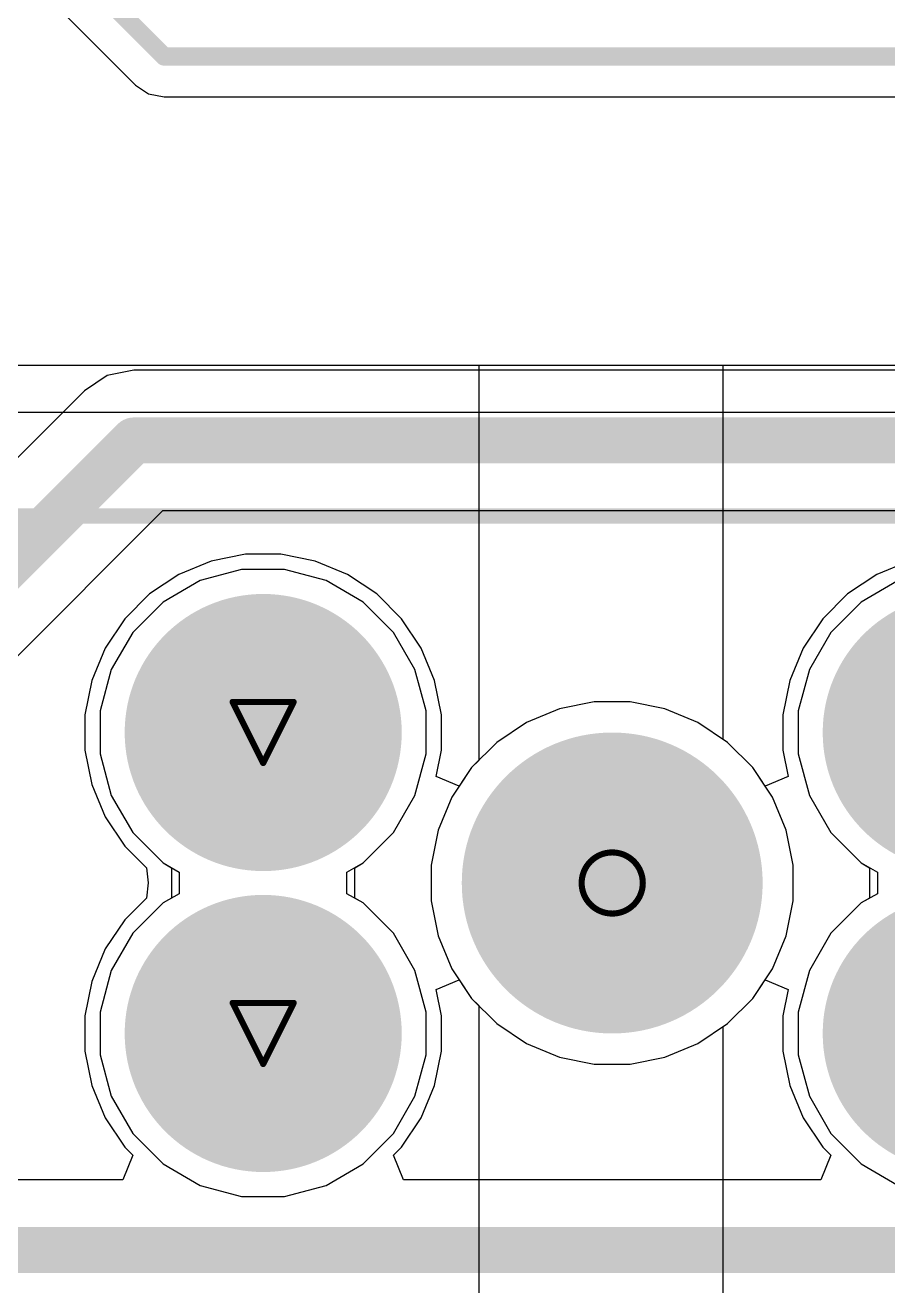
# Model space of a CAD drawing. Header units: inches. Extents: x 0 to 5379, y 0 to 5429.
# Drawn here: x 90.21 to 97.38, y 189.88 to 200.35 of the extents above; entities that cross this region are included whole.
import ezdxf

# ---------------------------------------------------------------- set-up
doc = ezdxf.new("R2010")
doc.units = ezdxf.units.IN
for name, color, linetype in [('Bottom Layer', 5, 'Continuous'), ('Bottom Solder', 6, 'Continuous'), ('Drill Drawing', 1, 'Continuous'), ('GND01', 16, 'Continuous'), ('GND02', 76, 'Continuous'), ('Multi-Layer', 9, 'Continuous'), ('Pad Holes', 156, 'Continuous'), ('PWR', 156, 'Continuous'), ('SIG 01', 90, 'Continuous'), ('Top Layer', 1, 'Continuous'), ('Top Overlay', 2, 'Continuous'), ('Top Solder', 216, 'Continuous')]:
    doc.layers.add(name, color=color, linetype=linetype)

# ---------------------------------------------------------------- blocks, each defined once
blk = doc.blocks.new('178_6165_0002_829')
at = {"layer": 'Bottom Layer'}
h = blk.add_hatch(color=5, dxfattribs=at)
edge = h.paths.add_edge_path()
edge.add_arc((-2.9, 1.25), 1.1, 0, 360)
h = blk.add_hatch(color=5, dxfattribs=at)
edge = h.paths.add_edge_path()
edge.add_arc((2.9, 1.25), 1.1, 0, 360)
h = blk.add_hatch(color=5, dxfattribs=at)
edge = h.paths.add_edge_path()
edge.add_arc((-2.9, -1.25), 1.1, 0, 360)
h = blk.add_hatch(color=5, dxfattribs=at)
edge = h.paths.add_edge_path()
edge.add_arc((2.9, -1.25), 1.1, 0, 360)
at = {"layer": 'Bottom Solder'}
h = blk.add_hatch(color=6, dxfattribs=at)
edge = h.paths.add_edge_path()
edge.add_arc((-2.9, 1.25), 1.151, 0, 360)
h = blk.add_hatch(color=6, dxfattribs=at)
edge = h.paths.add_edge_path()
edge.add_arc((2.9, 1.25), 1.151, 0, 360)
h = blk.add_hatch(color=6, dxfattribs=at)
edge = h.paths.add_edge_path()
edge.add_arc((0, 0), 0.102, 0, 360)
h = blk.add_hatch(color=6, dxfattribs=at)
edge = h.paths.add_edge_path()
edge.add_arc((-2.9, -1.25), 1.151, 0, 360)
h = blk.add_hatch(color=6, dxfattribs=at)
edge = h.paths.add_edge_path()
edge.add_arc((2.9, -1.25), 1.151, 0, 360)
at = {"layer": 'GND01'}
h = blk.add_hatch(color=16, dxfattribs=at)
edge = h.paths.add_edge_path()
edge.add_arc((-2.9, 1.25), 1.1, 0, 360)
h = blk.add_hatch(color=16, dxfattribs=at)
edge = h.paths.add_edge_path()
edge.add_arc((2.9, 1.25), 1.1, 0, 360)
h = blk.add_hatch(color=16, dxfattribs=at)
edge = h.paths.add_edge_path()
edge.add_arc((-2.9, -1.25), 1.1, 0, 360)
h = blk.add_hatch(color=16, dxfattribs=at)
edge = h.paths.add_edge_path()
edge.add_arc((2.9, -1.25), 1.1, 0, 360)
at = {"layer": 'GND02'}
h = blk.add_hatch(color=76, dxfattribs=at)
edge = h.paths.add_edge_path()
edge.add_arc((-2.9, 1.25), 1.1, 0, 360)
h = blk.add_hatch(color=76, dxfattribs=at)
edge = h.paths.add_edge_path()
edge.add_arc((2.9, 1.25), 1.1, 0, 360)
h = blk.add_hatch(color=76, dxfattribs=at)
edge = h.paths.add_edge_path()
edge.add_arc((-2.9, -1.25), 1.1, 0, 360)
h = blk.add_hatch(color=76, dxfattribs=at)
edge = h.paths.add_edge_path()
edge.add_arc((2.9, -1.25), 1.1, 0, 360)
at = {"layer": 'Multi-Layer'}
h = blk.add_hatch(color=9, dxfattribs=at)
edge = h.paths.add_edge_path()
edge.add_arc((-2.9, 1.25), 1.1, 0, 360)
h = blk.add_hatch(color=9, dxfattribs=at)
edge = h.paths.add_edge_path()
edge.add_arc((2.9, 1.25), 1.1, 0, 360)
h = blk.add_hatch(color=9, dxfattribs=at)
edge = h.paths.add_edge_path()
edge.add_arc((-2.9, -1.25), 1.1, 0, 360)
h = blk.add_hatch(color=9, dxfattribs=at)
edge = h.paths.add_edge_path()
edge.add_arc((2.9, -1.25), 1.1, 0, 360)
at = {"layer": 'Pad Holes'}
h = blk.add_hatch(color=7, dxfattribs=at)
edge = h.paths.add_edge_path()
edge.add_arc((-2.9, 1.25), 0.75, 0, 360)
h = blk.add_hatch(color=7, dxfattribs=at)
edge = h.paths.add_edge_path()
edge.add_arc((2.9, 1.25), 0.75, 0, 360)
h = blk.add_hatch(color=7, dxfattribs=at)
edge = h.paths.add_edge_path()
edge.add_arc((0, 0), 1.25, 0, 360)
h = blk.add_hatch(color=7, dxfattribs=at)
edge = h.paths.add_edge_path()
edge.add_arc((-2.9, -1.25), 0.75, 0, 360)
h = blk.add_hatch(color=7, dxfattribs=at)
edge = h.paths.add_edge_path()
edge.add_arc((2.9, -1.25), 0.75, 0, 360)
at = {"layer": 'PWR'}
h = blk.add_hatch(color=156, dxfattribs=at)
edge = h.paths.add_edge_path()
edge.add_arc((-2.9, 1.25), 1.1, 0, 360)
h = blk.add_hatch(color=156, dxfattribs=at)
edge = h.paths.add_edge_path()
edge.add_arc((2.9, 1.25), 1.1, 0, 360)
h = blk.add_hatch(color=156, dxfattribs=at)
edge = h.paths.add_edge_path()
edge.add_arc((-2.9, -1.25), 1.1, 0, 360)
h = blk.add_hatch(color=156, dxfattribs=at)
edge = h.paths.add_edge_path()
edge.add_arc((2.9, -1.25), 1.1, 0, 360)
at = {"layer": 'SIG 01'}
h = blk.add_hatch(color=90, dxfattribs=at)
edge = h.paths.add_edge_path()
edge.add_arc((-2.9, 1.25), 1.1, 0, 360)
h = blk.add_hatch(color=90, dxfattribs=at)
edge = h.paths.add_edge_path()
edge.add_arc((2.9, 1.25), 1.1, 0, 360)
h = blk.add_hatch(color=90, dxfattribs=at)
edge = h.paths.add_edge_path()
edge.add_arc((-2.9, -1.25), 1.1, 0, 360)
h = blk.add_hatch(color=90, dxfattribs=at)
edge = h.paths.add_edge_path()
edge.add_arc((2.9, -1.25), 1.1, 0, 360)
at = {"layer": 'Top Layer'}
h = blk.add_hatch(color=1, dxfattribs=at)
edge = h.paths.add_edge_path()
edge.add_arc((-2.9, 1.25), 1.1, 0, 360)
h = blk.add_hatch(color=1, dxfattribs=at)
edge = h.paths.add_edge_path()
edge.add_arc((2.9, 1.25), 1.1, 0, 360)
h = blk.add_hatch(color=1, dxfattribs=at)
edge = h.paths.add_edge_path()
edge.add_arc((-2.9, -1.25), 1.1, 0, 360)
h = blk.add_hatch(color=1, dxfattribs=at)
edge = h.paths.add_edge_path()
edge.add_arc((2.9, -1.25), 1.1, 0, 360)
at = {"layer": 'Top Solder'}
h = blk.add_hatch(color=216, dxfattribs=at)
edge = h.paths.add_edge_path()
edge.add_arc((-2.9, 1.25), 1.151, 0, 360)
h = blk.add_hatch(color=216, dxfattribs=at)
edge = h.paths.add_edge_path()
edge.add_arc((2.9, 1.25), 1.151, 0, 360)
h = blk.add_hatch(color=216, dxfattribs=at)
edge = h.paths.add_edge_path()
edge.add_arc((0, 0), 0.102, 0, 360)
h = blk.add_hatch(color=216, dxfattribs=at)
edge = h.paths.add_edge_path()
edge.add_arc((-2.9, -1.25), 1.151, 0, 360)
h = blk.add_hatch(color=216, dxfattribs=at)
edge = h.paths.add_edge_path()
edge.add_arc((2.9, -1.25), 1.151, 0, 360)
at = {"layer": 'Top Overlay'}
for points in [[(10.033, 3.048, 0.127, 0.127, 0), (-10.033, 3.048, 0.127, 0.127, 0)], [(10.033, -3.048, 0.127, 0.127, 0), (-10.033, -3.048, 0.127, 0.127, 0)]]:
    blk.add_lwpolyline(points, format="xyseb", dxfattribs=at)

msp = doc.modelspace()

# ---------------------------------------------------------------- linework, layer by layer
at = {"layer": 'Bottom Layer'}
for p, q in [((92.01, 195.833), (91.666, 195.741)), ((92.367, 195.833), (92.01, 195.833)), ((92.711, 195.741), (92.367, 195.833)), ((91.666, 195.741), (91.357, 195.563)), ((93.02, 195.563), (92.711, 195.741)), ((97.466, 195.741), (97.157, 195.563)), ((91.357, 195.563), (91.105, 195.311)), ((93.272, 195.311), (93.02, 195.563)), ((97.157, 195.563), (96.905, 195.311)), ((91.105, 195.311), (90.927, 195.002)), ((93.45, 195.002), (93.272, 195.311)), ((96.905, 195.311), (96.727, 195.002)), ((90.927, 195.002), (90.835, 194.658)), ((93.543, 194.658), (93.45, 195.002)), ((96.727, 195.002), (96.635, 194.658)), ((94.65, 194.675), (94.376, 194.562)), ((94.94, 194.733), (94.65, 194.675)), ((95.237, 194.733), (94.94, 194.733)), ((95.527, 194.675), (95.237, 194.733)), ((95.801, 194.562), (95.527, 194.675)), ((90.835, 194.658), (90.835, 194.301)), ((93.543, 194.301), (93.543, 194.658)), ((96.635, 194.658), (96.635, 194.301)), ((94.376, 194.562), (94.13, 194.397)), ((96.047, 194.397), (95.801, 194.562)), ((94.13, 194.397), (93.92, 194.188)), ((96.257, 194.188), (96.047, 194.397)), ((90.835, 194.301), (90.927, 193.957)), ((93.45, 193.957), (93.543, 194.301)), ((96.635, 194.301), (96.727, 193.957)), ((93.92, 194.188), (93.756, 193.941)), ((96.421, 193.941), (96.257, 194.188)), ((90.927, 193.957), (91.105, 193.648)), ((93.272, 193.648), (93.45, 193.957)), ((93.756, 193.941), (93.642, 193.668)), ((96.535, 193.668), (96.421, 193.941)), ((96.727, 193.957), (96.905, 193.648)), ((91.105, 193.648), (91.357, 193.396)), ((93.02, 193.396), (93.272, 193.648)), ((93.642, 193.668), (93.585, 193.377)), ((96.593, 193.377), (96.535, 193.668)), ((96.905, 193.648), (97.157, 193.396)), ((91.357, 193.396), (91.492, 193.318)), ((91.492, 193.318), (91.492, 193.14)), ((92.885, 193.318), (93.02, 193.396)), ((92.885, 193.14), (92.885, 193.318)), ((93.585, 193.377), (93.585, 193.081)), ((96.593, 193.081), (96.593, 193.377)), ((97.157, 193.396), (97.292, 193.318)), ((97.292, 193.318), (97.292, 193.14)), ((91.492, 193.14), (91.357, 193.063)), ((93.02, 193.063), (92.885, 193.14)), ((97.292, 193.14), (97.157, 193.063)), ((91.357, 193.063), (91.105, 192.811)), ((93.272, 192.811), (93.02, 193.063)), ((93.585, 193.081), (93.642, 192.79)), ((96.535, 192.79), (96.593, 193.081)), ((97.157, 193.063), (96.905, 192.811)), ((91.105, 192.811), (90.927, 192.502)), ((93.45, 192.502), (93.272, 192.811)), ((93.642, 192.79), (93.756, 192.517)), ((96.421, 192.517), (96.535, 192.79)), ((96.905, 192.811), (96.727, 192.502)), ((90.927, 192.502), (90.835, 192.157)), ((93.543, 192.157), (93.45, 192.502)), ((93.756, 192.517), (93.92, 192.27)), ((96.257, 192.27), (96.421, 192.517)), ((96.727, 192.502), (96.635, 192.157)), ((93.92, 192.27), (94.13, 192.061)), ((96.047, 192.061), (96.257, 192.27)), ((90.835, 192.157), (90.835, 191.801)), ((93.543, 191.801), (93.543, 192.157)), ((94.13, 192.061), (94.376, 191.896)), ((95.801, 191.896), (96.047, 192.061)), ((96.635, 192.157), (96.635, 191.801)), ((94.376, 191.896), (94.65, 191.783)), ((95.527, 191.783), (95.801, 191.896)), ((90.835, 191.801), (90.927, 191.457)), ((93.45, 191.457), (93.543, 191.801)), ((94.65, 191.783), (94.94, 191.725)), ((95.237, 191.725), (95.527, 191.783)), ((96.635, 191.801), (96.727, 191.457)), ((94.94, 191.725), (95.237, 191.725)), ((90.927, 191.457), (91.105, 191.148)), ((93.272, 191.148), (93.45, 191.457)), ((96.727, 191.457), (96.905, 191.148)), ((91.105, 191.148), (91.357, 190.896)), ((93.02, 190.896), (93.272, 191.148)), ((96.905, 191.148), (97.157, 190.896)), ((91.357, 190.896), (91.666, 190.717)), ((92.711, 190.717), (93.02, 190.896)), ((97.157, 190.896), (97.466, 190.717)), ((91.666, 190.717), (92.01, 190.625)), ((92.367, 190.625), (92.711, 190.717)), ((92.01, 190.625), (92.367, 190.625))]:
    msp.add_line(p, q, dxfattribs=at)
at = {"layer": 'Drill Drawing'}
for points in [[(91.935, 194.733, 0.0508, 0.0508, 0), (92.443, 194.733, 0.0508, 0.0508, 0)], [(91.935, 194.733, 0.0508, 0.0508, 0), (92.189, 194.225, 0.0508, 0.0508, 0)], [(92.189, 194.225, 0.0508, 0.0508, 0), (92.443, 194.733, 0.0508, 0.0508, 0)], [(91.935, 192.233, 0.0508, 0.0508, 0), (92.443, 192.233, 0.0508, 0.0508, 0)], [(91.935, 192.233, 0.0508, 0.0508, 0), (92.189, 191.725, 0.0508, 0.0508, 0)], [(92.189, 191.725, 0.0508, 0.0508, 0), (92.443, 192.233, 0.0508, 0.0508, 0)]]:
    msp.add_lwpolyline(points, format="xyseb", dxfattribs=at)
for points in [[(91.922, 194.733, 0.0254, 0.0254, 1), (91.947, 194.733, 0.0254, 0.0254, 1)], [(91.922, 194.733, 0.0254, 0.0254, 1), (91.947, 194.733, 0.0254, 0.0254, 1)], [(92.43, 194.733, 0.0254, 0.0254, 1), (92.455, 194.733, 0.0254, 0.0254, 1)], [(92.43, 194.733, 0.0254, 0.0254, 1), (92.455, 194.733, 0.0254, 0.0254, 1)], [(92.176, 194.225, 0.0254, 0.0254, 1), (92.201, 194.225, 0.0254, 0.0254, 1)], [(92.176, 194.225, 0.0254, 0.0254, 1), (92.201, 194.225, 0.0254, 0.0254, 1)], [(95.343, 193.229, 0.0508, 0.0508, 1), (94.835, 193.229, 0.0508, 0.0508, 1)], [(94.822, 193.229, 0.0254, 0.0254, 1), (94.847, 193.229, 0.0254, 0.0254, 1)], [(95.33, 193.229, 0.0254, 0.0254, 1), (95.355, 193.229, 0.0254, 0.0254, 1)], [(91.922, 192.233, 0.0254, 0.0254, 1), (91.947, 192.233, 0.0254, 0.0254, 1)], [(91.922, 192.233, 0.0254, 0.0254, 1), (91.947, 192.233, 0.0254, 0.0254, 1)], [(92.43, 192.233, 0.0254, 0.0254, 1), (92.455, 192.233, 0.0254, 0.0254, 1)], [(92.43, 192.233, 0.0254, 0.0254, 1), (92.455, 192.233, 0.0254, 0.0254, 1)], [(92.176, 191.725, 0.0254, 0.0254, 1), (92.201, 191.725, 0.0254, 0.0254, 1)], [(92.176, 191.725, 0.0254, 0.0254, 1), (92.201, 191.725, 0.0254, 0.0254, 1)]]:
    msp.add_lwpolyline(points, format="xyseb", close=True, dxfattribs=at)
at = {"layer": 'GND01'}
for p, q in [((92.01, 195.833), (91.666, 195.741)), ((92.367, 195.833), (92.01, 195.833)), ((92.711, 195.741), (92.367, 195.833)), ((91.666, 195.741), (91.357, 195.563)), ((93.02, 195.563), (92.711, 195.741)), ((97.466, 195.741), (97.157, 195.563)), ((91.357, 195.563), (91.105, 195.311)), ((93.272, 195.311), (93.02, 195.563)), ((97.157, 195.563), (96.905, 195.311)), ((91.105, 195.311), (90.927, 195.002)), ((93.45, 195.002), (93.272, 195.311)), ((96.905, 195.311), (96.727, 195.002)), ((90.927, 195.002), (90.835, 194.658)), ((93.543, 194.658), (93.45, 195.002)), ((96.727, 195.002), (96.635, 194.658)), ((94.65, 194.675), (94.376, 194.562)), ((94.94, 194.733), (94.65, 194.675)), ((95.237, 194.733), (94.94, 194.733)), ((95.527, 194.675), (95.237, 194.733)), ((95.801, 194.562), (95.527, 194.675)), ((90.835, 194.658), (90.835, 194.301)), ((93.543, 194.301), (93.543, 194.658)), ((96.635, 194.658), (96.635, 194.301)), ((94.376, 194.562), (94.13, 194.397)), ((96.047, 194.397), (95.801, 194.562)), ((94.13, 194.397), (93.92, 194.188)), ((96.257, 194.188), (96.047, 194.397)), ((90.835, 194.301), (90.927, 193.957)), ((93.45, 193.957), (93.543, 194.301)), ((96.635, 194.301), (96.727, 193.957)), ((93.92, 194.188), (93.756, 193.941)), ((96.421, 193.941), (96.257, 194.188)), ((90.927, 193.957), (91.105, 193.648)), ((93.272, 193.648), (93.45, 193.957)), ((93.756, 193.941), (93.642, 193.668)), ((96.535, 193.668), (96.421, 193.941)), ((96.727, 193.957), (96.905, 193.648)), ((91.105, 193.648), (91.357, 193.396)), ((93.02, 193.396), (93.272, 193.648)), ((93.642, 193.668), (93.585, 193.377)), ((96.593, 193.377), (96.535, 193.668)), ((96.905, 193.648), (97.157, 193.396)), ((91.357, 193.396), (91.426, 193.356)), ((91.426, 193.356), (91.426, 193.102)), ((92.951, 193.356), (93.02, 193.396)), ((92.951, 193.102), (92.951, 193.356)), ((93.585, 193.377), (93.585, 193.081)), ((96.593, 193.081), (96.593, 193.377)), ((97.157, 193.396), (97.226, 193.356)), ((97.226, 193.356), (97.226, 193.102)), ((91.426, 193.102), (91.357, 193.063)), ((93.02, 193.063), (92.951, 193.102)), ((97.226, 193.102), (97.157, 193.063)), ((91.357, 193.063), (91.105, 192.811)), ((93.272, 192.811), (93.02, 193.063)), ((93.585, 193.081), (93.642, 192.79)), ((96.535, 192.79), (96.593, 193.081)), ((97.157, 193.063), (96.905, 192.811)), ((91.105, 192.811), (90.927, 192.502)), ((93.45, 192.502), (93.272, 192.811)), ((93.642, 192.79), (93.756, 192.517)), ((96.421, 192.517), (96.535, 192.79)), ((96.905, 192.811), (96.727, 192.502)), ((90.927, 192.502), (90.835, 192.157)), ((93.543, 192.157), (93.45, 192.502)), ((93.756, 192.517), (93.92, 192.27)), ((96.257, 192.27), (96.421, 192.517)), ((96.727, 192.502), (96.635, 192.157)), ((93.92, 192.27), (94.13, 192.061)), ((96.047, 192.061), (96.257, 192.27)), ((90.835, 192.157), (90.835, 191.801)), ((93.543, 191.801), (93.543, 192.157)), ((94.13, 192.061), (94.376, 191.896)), ((95.801, 191.896), (96.047, 192.061)), ((96.635, 192.157), (96.635, 191.801)), ((94.376, 191.896), (94.65, 191.783)), ((95.527, 191.783), (95.801, 191.896)), ((90.835, 191.801), (90.927, 191.457)), ((93.45, 191.457), (93.543, 191.801)), ((94.65, 191.783), (94.94, 191.725)), ((95.237, 191.725), (95.527, 191.783)), ((96.635, 191.801), (96.727, 191.457)), ((94.94, 191.725), (95.237, 191.725)), ((90.927, 191.457), (91.105, 191.148)), ((93.272, 191.148), (93.45, 191.457)), ((96.727, 191.457), (96.905, 191.148)), ((91.105, 191.148), (91.357, 190.896)), ((93.02, 190.896), (93.272, 191.148)), ((96.905, 191.148), (97.157, 190.896)), ((91.357, 190.896), (91.666, 190.717)), ((92.711, 190.717), (93.02, 190.896)), ((97.157, 190.896), (97.466, 190.717)), ((91.666, 190.717), (92.01, 190.625)), ((92.367, 190.625), (92.711, 190.717)), ((92.01, 190.625), (92.367, 190.625))]:
    msp.add_line(p, q, dxfattribs=at)
at = {"layer": 'GND02'}
for p, q in [((92.01, 195.833), (91.666, 195.741)), ((92.367, 195.833), (92.01, 195.833)), ((92.711, 195.741), (92.367, 195.833)), ((91.666, 195.741), (91.357, 195.563)), ((93.02, 195.563), (92.711, 195.741)), ((97.466, 195.741), (97.157, 195.563)), ((91.357, 195.563), (91.105, 195.311)), ((93.272, 195.311), (93.02, 195.563)), ((97.157, 195.563), (96.905, 195.311)), ((91.105, 195.311), (90.927, 195.002)), ((93.45, 195.002), (93.272, 195.311)), ((96.905, 195.311), (96.727, 195.002)), ((90.927, 195.002), (90.835, 194.658)), ((93.543, 194.658), (93.45, 195.002)), ((96.727, 195.002), (96.635, 194.658)), ((94.65, 194.675), (94.376, 194.562)), ((94.94, 194.733), (94.65, 194.675)), ((95.237, 194.733), (94.94, 194.733)), ((95.527, 194.675), (95.237, 194.733)), ((95.801, 194.562), (95.527, 194.675)), ((90.835, 194.658), (90.835, 194.301)), ((93.543, 194.301), (93.543, 194.658)), ((96.635, 194.658), (96.635, 194.301)), ((94.376, 194.562), (94.13, 194.397)), ((96.047, 194.397), (95.801, 194.562)), ((94.13, 194.397), (93.92, 194.188)), ((96.257, 194.188), (96.047, 194.397)), ((90.835, 194.301), (90.927, 193.957)), ((93.45, 193.957), (93.543, 194.301)), ((96.635, 194.301), (96.727, 193.957)), ((93.92, 194.188), (93.756, 193.941)), ((96.421, 193.941), (96.257, 194.188)), ((90.927, 193.957), (91.105, 193.648)), ((93.272, 193.648), (93.45, 193.957)), ((93.756, 193.941), (93.642, 193.668)), ((96.535, 193.668), (96.421, 193.941)), ((96.727, 193.957), (96.905, 193.648)), ((91.105, 193.648), (91.357, 193.396)), ((93.02, 193.396), (93.272, 193.648)), ((93.642, 193.668), (93.585, 193.377)), ((96.593, 193.377), (96.535, 193.668)), ((96.905, 193.648), (97.157, 193.396)), ((91.357, 193.396), (91.426, 193.356)), ((91.426, 193.356), (91.426, 193.102)), ((92.951, 193.356), (93.02, 193.396)), ((92.951, 193.102), (92.951, 193.356)), ((93.585, 193.377), (93.585, 193.081)), ((96.593, 193.081), (96.593, 193.377)), ((97.157, 193.396), (97.226, 193.356)), ((97.226, 193.356), (97.226, 193.102)), ((91.426, 193.102), (91.357, 193.063)), ((93.02, 193.063), (92.951, 193.102)), ((97.226, 193.102), (97.157, 193.063)), ((91.357, 193.063), (91.105, 192.811)), ((93.272, 192.811), (93.02, 193.063)), ((93.585, 193.081), (93.642, 192.79)), ((96.535, 192.79), (96.593, 193.081)), ((97.157, 193.063), (96.905, 192.811)), ((91.105, 192.811), (90.927, 192.502)), ((93.45, 192.502), (93.272, 192.811)), ((93.642, 192.79), (93.756, 192.517)), ((96.421, 192.517), (96.535, 192.79)), ((96.905, 192.811), (96.727, 192.502)), ((90.927, 192.502), (90.835, 192.157)), ((93.543, 192.157), (93.45, 192.502)), ((93.756, 192.517), (93.92, 192.27)), ((96.257, 192.27), (96.421, 192.517)), ((96.727, 192.502), (96.635, 192.157)), ((93.92, 192.27), (94.13, 192.061)), ((96.047, 192.061), (96.257, 192.27)), ((90.835, 192.157), (90.835, 191.801)), ((93.543, 191.801), (93.543, 192.157)), ((94.13, 192.061), (94.376, 191.896)), ((95.801, 191.896), (96.047, 192.061)), ((96.635, 192.157), (96.635, 191.801)), ((94.376, 191.896), (94.65, 191.783)), ((95.527, 191.783), (95.801, 191.896)), ((90.835, 191.801), (90.927, 191.457)), ((93.45, 191.457), (93.543, 191.801)), ((94.65, 191.783), (94.94, 191.725)), ((95.237, 191.725), (95.527, 191.783)), ((96.635, 191.801), (96.727, 191.457)), ((94.94, 191.725), (95.237, 191.725)), ((90.927, 191.457), (91.105, 191.148)), ((93.272, 191.148), (93.45, 191.457)), ((96.727, 191.457), (96.905, 191.148)), ((91.105, 191.148), (91.357, 190.896)), ((93.02, 190.896), (93.272, 191.148)), ((96.905, 191.148), (97.157, 190.896)), ((91.357, 190.896), (91.666, 190.717)), ((92.711, 190.717), (93.02, 190.896)), ((97.157, 190.896), (97.466, 190.717)), ((91.666, 190.717), (92.01, 190.625)), ((92.367, 190.625), (92.711, 190.717)), ((92.01, 190.625), (92.367, 190.625))]:
    msp.add_line(p, q, dxfattribs=at)
at = {"layer": 'PWR'}
for p, q in [((92.01, 195.833), (91.666, 195.741)), ((92.367, 195.833), (92.01, 195.833)), ((92.711, 195.741), (92.367, 195.833)), ((91.666, 195.741), (91.357, 195.563)), ((93.02, 195.563), (92.711, 195.741)), ((97.466, 195.741), (97.157, 195.563)), ((91.357, 195.563), (91.105, 195.311)), ((93.272, 195.311), (93.02, 195.563)), ((97.157, 195.563), (96.905, 195.311)), ((91.105, 195.311), (90.927, 195.002)), ((93.45, 195.002), (93.272, 195.311)), ((96.905, 195.311), (96.727, 195.002)), ((90.927, 195.002), (90.835, 194.658)), ((93.543, 194.658), (93.45, 195.002)), ((96.727, 195.002), (96.635, 194.658)), ((94.65, 194.675), (94.376, 194.562)), ((94.94, 194.733), (94.65, 194.675)), ((95.237, 194.733), (94.94, 194.733)), ((95.527, 194.675), (95.237, 194.733)), ((95.801, 194.562), (95.527, 194.675)), ((90.835, 194.658), (90.835, 194.301)), ((93.543, 194.301), (93.543, 194.658)), ((96.635, 194.658), (96.635, 194.301)), ((94.376, 194.562), (94.13, 194.397)), ((96.047, 194.397), (95.801, 194.562)), ((94.13, 194.397), (93.92, 194.188)), ((96.257, 194.188), (96.047, 194.397)), ((90.835, 194.301), (90.927, 193.957)), ((93.45, 193.957), (93.543, 194.301)), ((96.635, 194.301), (96.727, 193.957)), ((93.92, 194.188), (93.756, 193.941)), ((96.421, 193.941), (96.257, 194.188)), ((90.927, 193.957), (91.105, 193.648)), ((93.272, 193.648), (93.45, 193.957)), ((93.756, 193.941), (93.642, 193.668)), ((96.535, 193.668), (96.421, 193.941)), ((96.727, 193.957), (96.905, 193.648)), ((91.105, 193.648), (91.357, 193.396)), ((93.02, 193.396), (93.272, 193.648)), ((93.642, 193.668), (93.585, 193.377)), ((96.593, 193.377), (96.535, 193.668)), ((96.905, 193.648), (97.157, 193.396)), ((91.357, 193.396), (91.426, 193.356)), ((91.426, 193.356), (91.426, 193.102)), ((92.951, 193.356), (93.02, 193.396)), ((92.951, 193.102), (92.951, 193.356)), ((93.585, 193.377), (93.585, 193.081)), ((96.593, 193.081), (96.593, 193.377)), ((97.157, 193.396), (97.226, 193.356)), ((97.226, 193.356), (97.226, 193.102)), ((91.426, 193.102), (91.357, 193.063)), ((93.02, 193.063), (92.951, 193.102)), ((97.226, 193.102), (97.157, 193.063)), ((91.357, 193.063), (91.105, 192.811)), ((93.272, 192.811), (93.02, 193.063)), ((93.585, 193.081), (93.642, 192.79)), ((96.535, 192.79), (96.593, 193.081)), ((97.157, 193.063), (96.905, 192.811)), ((91.105, 192.811), (90.927, 192.502)), ((93.45, 192.502), (93.272, 192.811)), ((93.642, 192.79), (93.756, 192.517)), ((96.421, 192.517), (96.535, 192.79)), ((96.905, 192.811), (96.727, 192.502)), ((90.927, 192.502), (90.835, 192.157)), ((93.543, 192.157), (93.45, 192.502)), ((93.756, 192.517), (93.92, 192.27)), ((96.257, 192.27), (96.421, 192.517)), ((96.727, 192.502), (96.635, 192.157)), ((93.92, 192.27), (94.13, 192.061)), ((96.047, 192.061), (96.257, 192.27)), ((90.835, 192.157), (90.835, 191.801)), ((93.543, 191.801), (93.543, 192.157)), ((94.13, 192.061), (94.376, 191.896)), ((95.801, 191.896), (96.047, 192.061)), ((96.635, 192.157), (96.635, 191.801)), ((94.376, 191.896), (94.65, 191.783)), ((95.527, 191.783), (95.801, 191.896)), ((90.835, 191.801), (90.927, 191.457)), ((93.45, 191.457), (93.543, 191.801)), ((94.65, 191.783), (94.94, 191.725)), ((95.237, 191.725), (95.527, 191.783)), ((96.635, 191.801), (96.727, 191.457)), ((94.94, 191.725), (95.237, 191.725)), ((90.927, 191.457), (91.105, 191.148)), ((93.272, 191.148), (93.45, 191.457)), ((96.727, 191.457), (96.905, 191.148)), ((91.105, 191.148), (91.357, 190.896)), ((93.02, 190.896), (93.272, 191.148)), ((96.905, 191.148), (97.157, 190.896)), ((91.357, 190.896), (91.666, 190.717)), ((92.711, 190.717), (93.02, 190.896)), ((97.157, 190.896), (97.466, 190.717)), ((91.666, 190.717), (92.01, 190.625)), ((92.367, 190.625), (92.711, 190.717)), ((92.01, 190.625), (92.367, 190.625))]:
    msp.add_line(p, q, dxfattribs=at)
at = {"layer": 'SIG 01'}
for p, q in [((90.892, 197.444), (90.703, 197.318)), ((91.115, 197.488), (90.892, 197.444)), ((117.706, 197.488), (91.115, 197.488)), ((90.703, 197.318), (89.239, 195.854)), ((90.063, 195.03), (91.356, 196.323)), ((91.356, 196.323), (117.706, 196.323)), ((92.043, 195.96), (91.757, 195.903)), ((92.335, 195.96), (92.043, 195.96)), ((92.621, 195.903), (92.335, 195.96)), ((91.757, 195.903), (91.487, 195.792)), ((92.89, 195.792), (92.621, 195.903)), ((97.557, 195.903), (97.287, 195.792)), ((91.487, 195.792), (91.245, 195.63)), ((93.133, 195.63), (92.89, 195.792)), ((97.287, 195.792), (97.044, 195.63)), ((91.245, 195.63), (91.038, 195.423)), ((93.339, 195.423), (93.133, 195.63)), ((97.044, 195.63), (96.838, 195.423)), ((91.038, 195.423), (90.876, 195.181)), ((93.501, 195.181), (93.339, 195.423)), ((96.838, 195.423), (96.676, 195.181)), ((90.876, 195.181), (90.765, 194.911)), ((93.613, 194.911), (93.501, 195.181)), ((96.676, 195.181), (96.564, 194.911)), ((90.765, 194.911), (90.708, 194.625)), ((93.67, 194.625), (93.613, 194.911)), ((96.564, 194.911), (96.508, 194.625)), ((94.65, 194.675), (94.376, 194.562)), ((94.94, 194.733), (94.65, 194.675)), ((95.237, 194.733), (94.94, 194.733)), ((95.527, 194.675), (95.237, 194.733)), ((95.801, 194.562), (95.527, 194.675)), ((90.708, 194.625), (90.708, 194.333)), ((93.67, 194.333), (93.67, 194.625)), ((96.508, 194.625), (96.508, 194.333)), ((94.376, 194.562), (94.13, 194.397)), ((96.047, 194.397), (95.801, 194.562)), ((94.13, 194.397), (93.92, 194.188)), ((96.257, 194.188), (96.047, 194.397)), ((90.708, 194.333), (90.765, 194.047)), ((93.626, 194.113), (93.67, 194.333)), ((96.508, 194.333), (96.551, 194.113)), ((93.92, 194.188), (93.817, 194.033)), ((96.36, 194.033), (96.257, 194.188)), ((90.765, 194.047), (90.876, 193.778)), ((93.817, 194.033), (93.626, 194.113)), ((96.551, 194.113), (96.36, 194.033)), ((90.876, 193.778), (91.038, 193.535)), ((91.038, 193.535), (91.218, 193.356)), ((91.218, 193.356), (91.233, 193.229)), ((91.233, 193.229), (91.218, 193.103)), ((91.218, 193.103), (91.038, 192.923)), ((91.038, 192.923), (90.876, 192.681)), ((90.876, 192.681), (90.765, 192.411)), ((90.765, 192.411), (90.708, 192.125)), ((93.626, 192.345), (93.817, 192.425)), ((93.817, 192.425), (93.92, 192.27)), ((96.257, 192.27), (96.36, 192.425)), ((96.36, 192.425), (96.551, 192.345)), ((93.67, 192.125), (93.626, 192.345)), ((93.92, 192.27), (94.13, 192.061)), ((96.047, 192.061), (96.257, 192.27)), ((96.551, 192.345), (96.508, 192.125)), ((90.708, 192.125), (90.708, 191.833)), ((93.67, 191.833), (93.67, 192.125)), ((94.13, 192.061), (94.376, 191.896)), ((95.801, 191.896), (96.047, 192.061)), ((96.508, 192.125), (96.508, 191.833)), ((94.376, 191.896), (94.65, 191.783)), ((95.527, 191.783), (95.801, 191.896)), ((90.708, 191.833), (90.765, 191.547)), ((93.613, 191.547), (93.67, 191.833)), ((94.65, 191.783), (94.94, 191.725)), ((95.237, 191.725), (95.527, 191.783)), ((96.508, 191.833), (96.564, 191.547)), ((94.94, 191.725), (95.237, 191.725)), ((90.765, 191.547), (90.876, 191.278)), ((93.501, 191.278), (93.613, 191.547)), ((96.564, 191.547), (96.676, 191.278)), ((90.876, 191.278), (91.038, 191.035)), ((93.339, 191.035), (93.501, 191.278)), ((96.676, 191.278), (96.838, 191.035)), ((91.038, 191.035), (91.106, 190.967)), ((93.271, 190.967), (93.339, 191.035)), ((96.838, 191.035), (96.906, 190.967)), ((91.106, 190.967), (91.022, 190.764)), ((93.355, 190.764), (93.271, 190.967)), ((96.906, 190.967), (96.822, 190.764)), ((91.022, 190.764), (89.855, 190.764)), ((96.822, 190.764), (93.355, 190.764))]:
    msp.add_line(p, q, dxfattribs=at)
for points in [[(88.689, 194.479, 0.381, 0.381, 0), (91.115, 196.906, 0.381, 0.381, 0)], [(91.115, 196.906, 0.381, 0.381, 0), (118.059, 196.906, 0.381, 0.381, 0)], [(86.926, 190.181, 0.381, 0.381, 0), (106.575, 190.181, 0.381, 0.381, 0)]]:
    msp.add_lwpolyline(points, format="xyseb", dxfattribs=at)
msp.add_lwpolyline([(91.02, 196.906, 0.191, 0.191, 1), (91.21, 196.906, 0.191, 0.191, 1)], format="xyseb", close=True, dxfattribs=at)
msp.add_lwpolyline([(91.02, 196.906, 0.191, 0.191, 1), (91.21, 196.906, 0.191, 0.191, 1)], format="xyseb", close=True, dxfattribs=at)
at = {"layer": 'Top Layer'}
for p, q in [((90.253, 200.732), (91.128, 199.857)), ((91.128, 199.857), (91.237, 199.784)), ((91.237, 199.784), (91.366, 199.759)), ((91.366, 199.759), (103.763, 199.759)), ((93.98, 197.528), (74.757, 197.528)), ((93.98, 197.528), (93.98, 197.14)), ((96.012, 197.528), (93.98, 197.528)), ((93.981, 197.528), (93.98, 197.528)), ((96.011, 197.528), (93.981, 197.528)), ((96.012, 197.528), (96.011, 197.528)), ((96.012, 197.14), (96.012, 197.528)), ((111.8, 197.528), (96.012, 197.528)), ((74.757, 197.14), (93.98, 197.14)), ((93.98, 197.14), (96.012, 197.14)), ((93.98, 197.14), (93.98, 194.247)), ((96.012, 194.421), (96.012, 197.14)), ((96.012, 197.14), (96.012, 197.14)), ((96.012, 197.14), (111.8, 197.14)), ((96.047, 194.397), (96.012, 194.421)), ((96.257, 194.188), (96.047, 194.397)), ((93.92, 194.188), (93.756, 193.941)), ((93.98, 194.247), (93.92, 194.188)), ((96.421, 193.941), (96.257, 194.188)), ((93.756, 193.941), (93.642, 193.668)), ((96.535, 193.668), (96.421, 193.941)), ((93.642, 193.668), (93.585, 193.377)), ((96.593, 193.377), (96.535, 193.668)), ((93.585, 193.377), (93.585, 193.081)), ((96.593, 193.081), (96.593, 193.377)), ((93.585, 193.081), (93.642, 192.79)), ((96.535, 192.79), (96.593, 193.081)), ((93.642, 192.79), (93.756, 192.517)), ((96.421, 192.517), (96.535, 192.79)), ((93.756, 192.517), (93.92, 192.27)), ((96.257, 192.27), (96.421, 192.517)), ((93.92, 192.27), (93.98, 192.211)), ((96.047, 192.061), (96.257, 192.27)), ((93.98, 192.211), (93.98, 189.775)), ((96.012, 192.037), (96.047, 192.061)), ((96.012, 189.774), (96.012, 192.037))]:
    msp.add_line(p, q, dxfattribs=at)
for points in [[(90.491, 200.97, 0.152, 0.152, 0), (91.366, 200.095, 0.152, 0.152, 0)], [(91.366, 200.095, 0.152, 0.152, 0), (103.763, 200.095, 0.152, 0.152, 0)]]:
    msp.add_lwpolyline(points, format="xyseb", dxfattribs=at)
msp.add_lwpolyline([(91.328, 200.095, 0.0762, 0.0762, 1), (91.404, 200.095, 0.0762, 0.0762, 1)], format="xyseb", close=True, dxfattribs=at)
msp.add_lwpolyline([(91.328, 200.095, 0.0762, 0.0762, 1), (91.404, 200.095, 0.0762, 0.0762, 1)], format="xyseb", close=True, dxfattribs=at)

# ---------------------------------------------------------------- block references
at = {"rotation": 180}
msp.add_blockref('178_6165_0002_829', (95.089, 193.229), dxfattribs=at)

doc.saveas('drawing.dxf')
